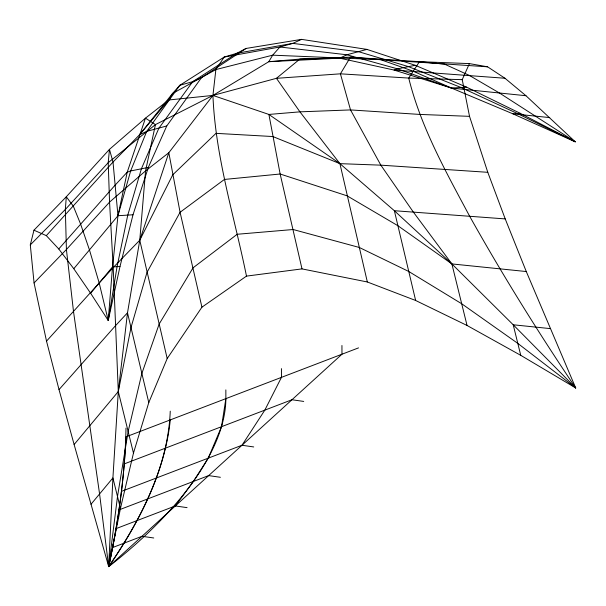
<?xml version="1.0" encoding="UTF-8"?>
<svg xmlns="http://www.w3.org/2000/svg" width="606" height="606" viewBox="0 0 606 606"><rect width="100%" height="100%" fill="white"/><g stroke="black" fill="none" stroke-linecap="round" stroke-linejoin="round"><path stroke-width="0.91" d="M341.943 345.488L341.966 354.222L108.686 566.633L112.913 477.922L118.299 391.544L127.502 312.81L139.766 240.226L145.561 170.9L155.439 124.609L212.933 95.422L268.799 61.698L299.826 59.1L350.427 57.176L419.458 61.668L469.423 63.6L487.58 66.811L504.957 78.25L525.947 95.718L575.238 141.804L512.812 113.784L451.546 88.09L412.837 71.069L380.636 59.661L350.427 57.176L340.413 73.826L350.526 109.921L380.841 165.158L413.103 211.736L451.879 263.921L513.206 324.778L575.7 387.961L526.281 271.541L505.222 218.91L487.785 172.309L469.521 116.344L462.234 79.659L469.423 63.6M225.849 389.9L225.864 398.634A319.37 141.501 -26.5 0 1 108.686 566.633L120.45 508.479L133.471 453.099L148.781 402.581L167.195 358.555L201.927 307.174L246.483 276.116L302 268.89L367.342 281.979L415.64 300.478L467.052 325.475L520.751 355.336L575.7 387.961C538.075 332.073 502.457 274.836 469.544 216.039C445.887 171.71 420.837 127.215 408.732 78.076L419.458 61.668L444.562 64.153L469.279 75.379L499.647 93.127L575.238 141.804L520.289 113.352L466.597 87.15L415.201 65.289L366.903 49.389L301.568 39.367L292.789 43.382L236.863 53.267L224.197 57.055L179.838 85.279L172.581 93.46L168.726 99.982L145.463 118.155L109.459 149.364L66.304 196.776L33.966 230.197L30.3 244.907L34.065 282.941L46.518 341.133L59.017 389.62L74.121 444.531L108.686 566.633C118.337 521.084 125.177 474.718 125.98 428.109M33.966 230.197L46.321 235.636L58.752 248.96L73.788 268.708L90.627 293.243L108.224 320.476L112.519 266.928L117.965 215.713L127.237 172.149L145.463 118.155L155.439 124.609L108.209 162.666L65.342 209.456L30.3 244.907M170.248 411.171C167.991 468.052 140.001 520.433 108.686 566.633L117.503 496.526L128.154 431.411L141.834 373.538L159.158 324.036L193.072 267.807L237.204 234.264L293.145 229.522L359.305 247.468L408.694 271.443L461.734 303.788L517.797 343.382L575.7 387.961M225.864 398.634L221.531 426.685L208.252 458.166L193.352 481.459L175.339 505.942L116.049 528.629M170.263 419.905A651.374 288.607 -26.5 0 1 108.686 566.633L99.573 493.943L73.531 311.681L66.41 249.52L65.342 209.456L66.304 196.776L73.326 206.184L80.606 224.076L89.499 250.051L99.179 282.949L108.224 320.476L117.072 266.655L127.745 215.221L141.448 168.673L158.787 128.366L192.716 81.666L236.863 53.267L246.051 48.45L301.568 39.367M108.224 320.476L119.996 266.496L133.017 214.774L148.334 167.385L166.756 125.965L201.487 77.651L246.051 48.45M121.427 491.375L241.991 445.251L264.83 410.126L281.457 377.364L281.442 368.63M90.627 293.243L112.519 266.928L119.996 266.496M91.029 504.23L112.913 477.922L120.45 508.479M73.788 268.708L117.965 215.713L130.646 170.96L146.72 131.358L179.838 85.279L192.716 81.666L201.487 77.651M74.121 444.531L118.299 391.544L130.941 327.763L146.985 272.42L180.073 212.289L224.425 179.444L280.146 174.005L347.132 195.852L397.809 225.659L451.879 263.921L526.281 271.541M58.752 248.96L115.352 184.883L127.237 172.149L130.646 170.96L148.334 167.385M59.017 389.62L115.617 325.551L127.502 312.81L148.781 402.581M46.321 235.636L113.011 162.052L139.569 134.729L168.726 99.982L212.933 95.422L276.442 78.318L340.413 73.826L408.732 78.076L462.234 79.659M46.518 341.133L113.208 267.549L139.766 240.226L172.733 174.823L216.001 133.35L272.806 136.539L339.913 163.65L394.362 210.714L451.879 263.921L467.052 325.475M34.065 282.941L66.41 249.52L109.557 202.109L145.561 170.9L168.824 152.727L212.933 95.422L215.88 69.569L224.197 57.055L279.911 46.995L292.789 43.382L358.934 51.79L408.308 66.577L461.325 87.597L517.365 113.511L575.238 141.804M358.532 347.882L125.995 436.843A2576.507 1141.575 -26.5 0 1 108.686 566.633M124.283 463.893L291.978 399.74L303.704 401.43M118.988 509.904L208.661 475.596L220.395 477.293M112.618 547.536L142.016 536.287L153.742 537.984M366.903 49.389L346.867 54.782L339.716 58.161L268.799 61.698L272.655 55.176L279.911 46.995L346.867 54.782L397.513 68.857L451.546 88.09L525.947 95.718M166.756 125.965L146.72 131.358L139.569 134.729L172.581 93.46L215.88 69.569L272.655 55.176L380.636 59.661L487.58 66.811M415.201 65.289L397.513 68.857L394.097 70.054L339.716 58.161L299.826 59.1L276.442 78.318L299.925 111.845L339.913 163.65L367.342 281.979M466.597 87.15L451.546 88.09L394.097 70.054L504.957 78.25M133.017 214.774L117.965 215.713L113.011 162.052L109.459 149.364L108.209 162.666L109.557 202.109L113.208 267.549L118.299 391.544L133.471 453.099M520.289 113.352L512.812 113.784L549.718 117.602M469.521 116.344L419.557 114.413L350.526 109.921L299.925 111.845L268.897 114.443L212.933 95.422C215.365 156.999 234.302 216.1 246.483 276.116M487.785 172.309L380.841 165.158L339.913 163.65L268.897 114.443L280.146 174.005L302 268.89M505.222 218.91L394.362 210.714L415.64 300.478M550.119 328.596L513.206 324.778L520.751 355.336M241.991 445.251L253.717 446.948M175.339 505.942L187.065 507.639M167.195 358.555L139.766 240.226L168.824 152.727L180.073 212.289L201.927 307.174"/></g></svg>
